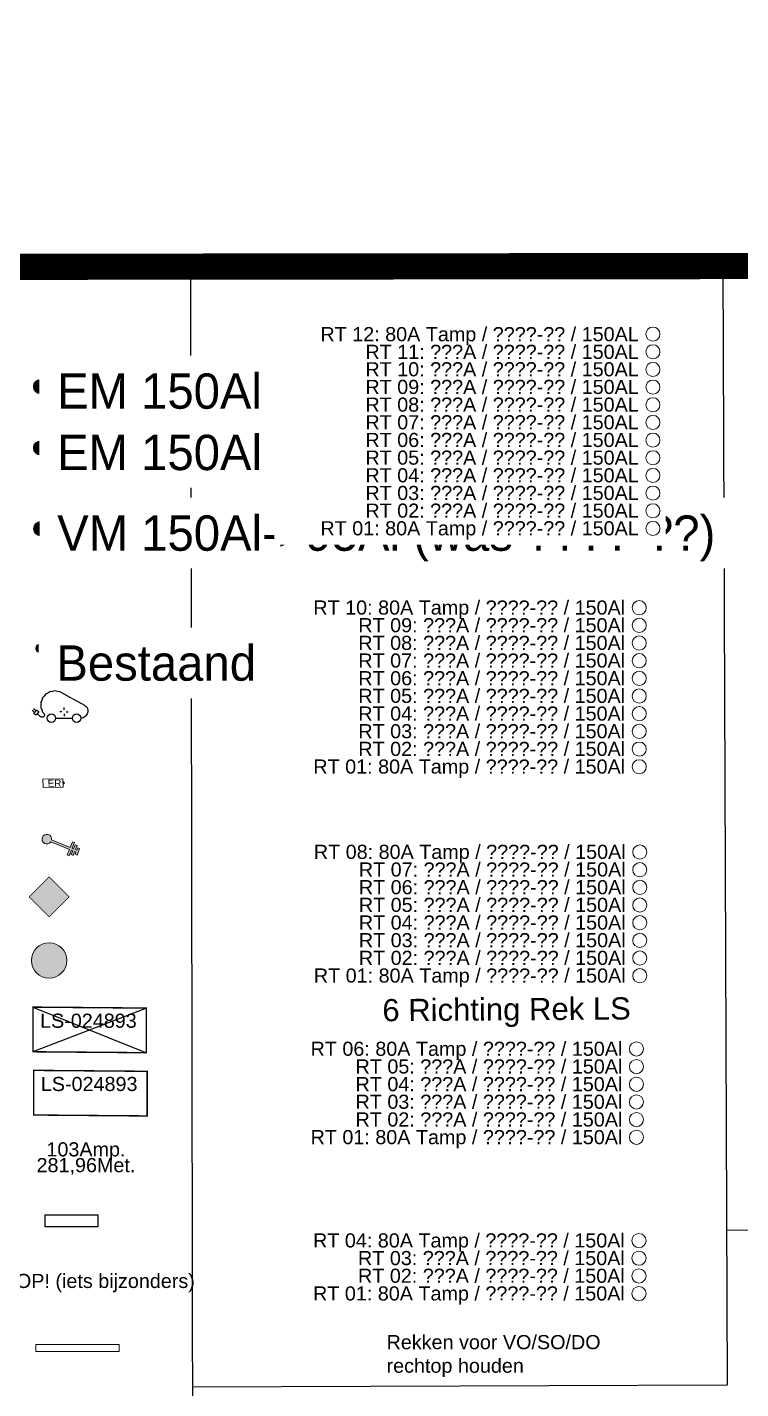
# Model space of a CAD drawing. Header units: metres. Extents: x 342 to 10732, y 11 to 2199.
# Drawn here: x 829.5 to 880, y 125.2 to 221.5 of the extents above; entities that cross this region are included whole.
import ezdxf
from ezdxf.enums import TextEntityAlignment as Align

# ---------------------------------------------------------------- set-up
doc = ezdxf.new("R2018")
doc.units = ezdxf.units.M
doc.linetypes.add('DASHED', pattern=[0.75, 0.5, -0.25])
for name, color, linetype in [('01 - Aandacht teksten', 1, 'Continuous'), ('01 - Diversen', 7, 'Continuous'), ('01 - Station', 7, 'Continuous'), ('02 - Overzetter', 6, 'Continuous'), ('E_LV_SERVICE_CONNECTION', 7, 'Continuous')]:
    doc.layers.add(name, color=color, linetype=linetype)
for name, color, linetype, lineweight, true_color in [('01 - Aardpen', 7, 'Continuous', 0, 0x1940ff), ('Aansluiting LS K04', 7, 'DASHED', 0, 0x00f000), ('Aansluiting LS K05', 7, 'DASHED', 0, 0xeb00eb)]:
    doc.layers.add(name, color=color, linetype=linetype, lineweight=lineweight, true_color=true_color)
for name, color, linetype, lineweight in [('01 - Bestaande kabel', 125, 'Continuous', 0), ('01 - Mantelbuis', 6, 'Continuous', 0), ('02 - Overzetter lijn', 7, 'Continuous', 0), ('02 - Sanering', 6, 'Continuous', 0), ('02 - Sanering lijn', 7, 'Continuous', 0), ('Aansluiting LS K01', 120, 'DASHED', 0), ('Aansluiting LS K02', 52, 'DASHED', 0), ('Aansluiting LS K03', 5, 'DASHED', 0), ('Aansluiting LS K06', 30, 'DASHED', 0), ('Aansluiting LS K07', 252, 'DASHED', 0), ('Aansluiting LS K08', 244, 'DASHED', 0), ('Aansluiting LS K09', 104, 'DASHED', 0), ('Aansluiting LS K10', 1, 'DASHED', 0), ('Aansluiting LS K11', 190, 'DASHED', 0), ('Aansluiting LS K12', 201, 'DASHED', 0), ('Knooppunt LS AM', 7, 'Continuous', 0)]:
    doc.layers.add(name, color=color, linetype=linetype, lineweight=lineweight)
doc.styles.add('ARIAL', font='arial.ttf')
doc.styles.get("Standard").update_dxf_attribs({"font": 'arial.ttf'})
doc.styles.add('TM-0.5', font='', dxfattribs={"height": 0.5})
doc.styles.add('TM-1.0', font='', dxfattribs={"height": 1})
doc.styles.get('TM-0.5').set_extended_font_data('Arial Nova Light')
doc.styles.get('TM-1.0').set_extended_font_data('Arial Nova Light')

# ---------------------------------------------------------------- blocks, each defined once
blk = doc.blocks.new('Aardpen 4.0')
at = {"layer": '01 - Aardpen', "transparency": 33554687}
h = blk.add_hatch(color=5, dxfattribs=at)
h.dxf.hatch_style = 1
edge = h.paths.add_edge_path()
edge.add_line((0.07500000001164153, -0.3297600035439245), (0.07500000001164153, -1.752763666212559))
edge.add_line((0.07500000001164153, -1.752763666212559), (0.5, -1.752763666212559))
edge.add_line((0.5, -1.752763666212559), (0.5, -1.902763666235842))
edge.add_line((0.5, -1.902763666235842), (0.07500000001164153, -1.902763666235842))
edge.add_line((0.07500000001164153, -1.902763666235842), (0.07500000001164153, -2.002763666212559))
edge.add_line((0.07500000001164153, -2.002763666212559), (0.375, -2.002763666212559))
edge.add_line((0.375, -2.002763666212559), (0.375, -2.152763666235842))
edge.add_line((0.375, -2.152763666235842), (0.07500000001164153, -2.152763666235842))
edge.add_line((0.07500000001164153, -2.152763666235842), (0.07500000001164153, -2.252763666212559))
edge.add_line((0.07500000001164153, -2.252763666212559), (0.25, -2.252763666212559))
edge.add_line((0.25, -2.252763666212559), (0.25, -2.402763666235842))
edge.add_line((0.25, -2.402763666235842), (-0.25, -2.402763666235842))
edge.add_line((-0.25, -2.402763666235842), (-0.25, -2.252763666212559))
edge.add_line((-0.25, -2.252763666212559), (-0.07500000001164153, -2.252763666212559))
edge.add_line((-0.07500000001164153, -2.252763666212559), (-0.07500000001164153, -2.152763666235842))
edge.add_line((-0.07500000001164153, -2.152763666235842), (-0.375, -2.152763666235842))
edge.add_line((-0.375, -2.152763666235842), (-0.375, -2.002763666212559))
edge.add_line((-0.375, -2.002763666212559), (-0.07500000001164153, -2.002763666212559))
edge.add_line((-0.07500000001164153, -2.002763666212559), (-0.07500000001164153, -1.902763666235842))
edge.add_line((-0.07500000001164153, -1.902763666235842), (-0.5, -1.902763666235842))
edge.add_line((-0.5, -1.902763666235842), (-0.5, -1.752763666212559))
edge.add_line((-0.5, -1.752763666212559), (-0.07500000001164153, -1.752763666212559))
edge.add_line((-0.07500000001164153, -1.752763666212559), (-0.07500000001164153, -0.3297600035439245))
edge.add_arc((0, -4.440892098500626e-16), 0.3381814009359992, -77.18672260355561, 257.1867226035555, ccw=False)
at = {"layer": '01 - Aardpen', "color": 0}
blk.add_lwpolyline([(0.07500000001164153, -0.3297600035439245), (0.07500000001164153, -1.752763666212559), (0.5, -1.752763666212559), (0.5, -1.902763666235842), (0.07500000001164153, -1.902763666235842), (0.07500000001164153, -2.002763666212559), (0.375, -2.002763666212559), (0.375, -2.152763666235842), (0.07500000001164153, -2.152763666235842), (0.07500000001164153, -2.252763666212559), (0.25, -2.252763666212559), (0.25, -2.402763666235842), (-0.25, -2.402763666235842), (-0.25, -2.252763666212559), (-0.07500000001164153, -2.252763666212559), (-0.07500000001164153, -2.152763666235842), (-0.375, -2.152763666235842), (-0.375, -2.002763666212559), (-0.07500000001164153, -2.002763666212559), (-0.07500000001164153, -1.902763666235842), (-0.5, -1.902763666235842), (-0.5, -1.752763666212559), (-0.07500000001164153, -1.752763666212559), (-0.07500000001164153, -0.3297600035439245, -8.905885391683269)], format="xyb", close=True, dxfattribs=at)
blk = doc.blocks.new('E_LV_SERVICE_CONNECTION_8112162')
at = {"color": 0, "linetype": 'ByBlock'}
for p, q in [((9900509, 3000000), (-1068653, 8948220)), ((-14037737, -259718), (-15099468, 732821)), ((-13366810, 468759), (-14428540, 1461298)), ((-1000000, 0), (-2000000, 0)), ((0, 1000000), (0, 2000000)), ((1000000, 0), (2000000, 0)), ((-11251963, -2164540), (-12708668, -802766)), ((-4000000, -3000000), (4000000, -3000000)), ((0, -1000000), (0, -2000000))]:
    blk.add_line(p, q, dxfattribs=at)
for points in [[(-1068653, 8948220), (-2046699.790877, 9510230.864978999), (-3156771.027985, 9717213.459695), (-4340356.041921, 9937903.347931), (-5526424.422006, 9729127.326369999), (-6712492.802091001, 9520351.304809), (-7748986.250739999, 8908875.22182), (-8721101.942683, 8335378.595964), (-9447440.116178999, 7473355.760306), (-10173778.289676, 6611332.924648), (-10572110.759271, 5558372.82079), (-10996822.548764, 4435681.089361), (-10997326.047346, 3236225.941359), (-10997829.545928, 2036770.793358), (-10574060.203242, 914326.758902), (-10176611.644038, -138401.032716), (-9450997, -1000000)], [(9900509, 3000000), (10333254.483515, 2746648.953113), (10655197.511057, 2373092.540418), (10994539.343664, 1979347.974387), (11176304.889732, 1492781.803657), (11358070.4358, 1006215.632926), (11363130.249038, 478035.25973), (11367930.634479, -23064.139445), (11212793.478392, -512839.739834), (11057656.322306, -1002615.340223), (10757316.046529, -1434549.850392), (10440744.445752, -1889827.448316), (9995737.916589, -2234325.954769), (9550731.387426, -2578824.461223), (9024123.494778, -2776288.019037), (8524515.951602, -2963627.184218), (8000000, -3000000)], [(-9450997, -1000000), (-9347582.768972, -1163668.844321), (-9311386.690067999, -1349288.519489), (-9272444.262425, -1548991.940081), (-9316412.932189, -1745809.704387), (-9360381.601952, -1942627.468692), (-9480833.064581, -2107784.438988), (-9592789.891863, -2261293.993744), (-9756401.682657002, -2367088.592227), (-9920013.473452, -2472883.190711), (-10114511.490466, -2517533.359334), (-10323766.890038, -2565571.324039), (-10539080.686478, -2536410.696621), (-10754394.482917, -2507250.069202), (-10944287.382836, -2405154.189778), (-11120788.407683, -2310258.449291), (-11251963, -2164540)]]:
    blk.add_lwpolyline(points, dxfattribs=at)
blk.add_lwpolyline([(-14334807, -582270), (-13119753, 737008), (-13000000, 868524), (-12164942, 226749), (-12138201, 0), (-12138201, -201101), (-13279135, -1404430), (-13519800, -1404430), (-14446809, -691346), (-14334807, -582270)], close=True, dxfattribs=at)
for centre in [(-6000000, -3000000), (6000000, -3000000)]:
    blk.add_circle(centre, 2000000, dxfattribs=at)
blk = doc.blocks.new('Laadpaal')
at = {"layer": 'E_LV_SERVICE_CONNECTION', "xscale": 1.489104598483249e-07, "yscale": 1.489104598483249e-07, "zscale": 0.1489104598483249}
blk.add_blockref('E_LV_SERVICE_CONNECTION_8112162', (817.4333338396801, 198.7214872361214), dxfattribs=at)
blk = doc.blocks.new('ER')
at = {"layer": 'Aansluiting LS K04', "linetype": 'Continuous'}
blk.add_lwpolyline([(-0.7100429940619506, 0.2998442710959353), (0.7098852082563099, 0.2998442710959353), (0.7098852082563099, -0.2944643042283133), (-0.7100429940619506, -0.2944643042283133)], close=True, dxfattribs=at)
at = {"layer": 'Aansluiting LS K04'}
for points in [[(0.8099939431122039, 0.004030891577713192), (0.7098852082563099, 0.09566463786177337)], [(0.7098852082563099, 0.002689983404707164), (0.8099939431122039, 0.004030891577713192)], [(0.8099939431122039, 0.004030891577713192), (0.7098852082563099, -0.08434851578203961)]]:
    blk.add_lwpolyline(points, dxfattribs=at)
at = {"layer": 'Aansluiting LS K04', "insert": (-0.3772178979997989, 0.2523550293408334), "char_height": 0.5, "attachment_point": 1, "style": 'TM-0.5'}
blk.add_mtext_dynamic_manual_height_columns('ER', width=1.298558510403382, gutter_width=2.5, heights=[0], dxfattribs=at)
blk = doc.blocks.new('*U205')
h = blk.add_hatch(color=0)
h.dxf.hatch_style = 1
h.paths.add_polyline_path([(0, 0.5), (0, -0.5, 0.4142135623730951), (0.5, 0, 0.4142135623730951)])
at = {"layer": '01 - Bestaande kabel'}
h = blk.add_hatch(color=256, dxfattribs=at)
h.dxf.hatch_style = 1
h.paths.add_polyline_path([(-0.5, 0, 0.4142135623730951), (0, -0.5), (0, 0.5, 0.4142135623730951)])
blk.add_lwpolyline([(0, 0.5), (-9.184850993605148e-17, -0.5)], dxfattribs=at)
at = {"layer": '01 - Station'}
blk.add_lwpolyline([(0, 0.5), (0, -0.5)], dxfattribs=at)
at = {"layer": 'Knooppunt LS AM'}
blk.add_circle((0, 0), 0.5, dxfattribs=at)
at = {"lineweight": 30, "flags": 104}
blk.add_attdef('MOF_TEKST', text='', height=0.45, dxfattribs=at).set_placement((1.176740580903182, 0.9333352940941626), align=Align.TOP_LEFT)
blk = doc.blocks.new('NIEUWE MOF')
h = blk.add_hatch(color=0)
h.dxf.hatch_style = 1
edge = h.paths.add_edge_path()
edge.add_arc((0, 0), 0.5, 0, 360)
at = {"layer": 'Knooppunt LS AM'}
blk.add_circle((0, 0), 0.5, dxfattribs=at)
at = {"lineweight": 30, "flags": 104}
blk.add_attdef('MOF_TEKST', text='', height=0.45, dxfattribs=at).set_placement((1.176740580903182, 0.9333352940941626), align=Align.TOP_LEFT)
blk = doc.blocks.new('BESTAANDE MOF')
at = {"layer": '01 - Bestaande kabel', "transparency": 33554687}
h = blk.add_hatch(color=256, dxfattribs=at)
h.dxf.hatch_style = 1
edge = h.paths.add_edge_path()
edge.add_arc((0, 0), 0.305, 0, 360)
at = {"color": 7, "true_color": 0xffffff}
blk.add_circle((0, 0), 0.305, dxfattribs=at)
blk = doc.blocks.new('OVERZETTER')
at = {"layer": '02 - Overzetter', "transparency": 33554687}
h = blk.add_hatch(color=0, dxfattribs=at)
h.dxf.hatch_style = 1
h.paths.add_polyline_path([(-1.414213562384248, 0), (0, 1.414213562384248), (1.414213562384248, 0), (0, -1.414213562384248)])
at = {"layer": '02 - Overzetter lijn', "const_width": 0.05}
blk.add_lwpolyline([(-1.414213562384248, 0), (0, 1.414213562384248), (1.414213562384248, 0), (0, -1.414213562384248)], close=True, dxfattribs=at)
blk = doc.blocks.new('SANERING')
at = {"layer": '02 - Sanering', "transparency": 33554687}
h = blk.add_hatch(color=0, dxfattribs=at)
h.dxf.hatch_style = 1
h.paths.add_polyline_path([(1.25, 0, 1), (-1.25, 0, 1)])
at = {"layer": '02 - Sanering lijn'}
blk.add_circle((0, 0), 1.25, dxfattribs=at)
blk = doc.blocks.new('LS KAST VERWIJDEREN')
at = {"layer": '01 - Station', "const_width": 0.1}
blk.add_lwpolyline([(-4.014151943149045, 1.611892060464015), (4.014151943149045, 1.545443416020134), (4.014151943149045, -1.611892060464015), (-4.014151943149045, -1.545443416020134)], close=True, dxfattribs=at)
at = {"layer": '01 - Station'}
for points in [[(-4.014151943149045, 1.611892060464015), (4.014151943149045, -1.611892060464015)], [(4.014151943149045, 1.545443416020134), (-4.014151943149045, -1.545443416020134)]]:
    blk.add_lwpolyline(points, dxfattribs=at)
blk.add_attdef('LS_KAST', (-3.507983968697598, 0.1500215588508809), '', height=1)
blk = doc.blocks.new('LS KAST BEHOUDEN')
at = {"layer": '01 - Station', "const_width": 0.1}
blk.add_lwpolyline([(-4.014151943149045, 1.611892060464015), (4.014151943149045, 1.545443416020134), (4.014151943149045, -1.611892060464015), (-4.014151943149045, -1.545443416020134)], close=True, dxfattribs=at)
blk.add_attdef('LS_KAST', (-3.507983968697598, 0.1500215588508809), '', height=1)
blk = doc.blocks.new('RT 1-10 LS')
at = {"linetype": 'DASHED'}
blk.add_wipeout([(-23.85335681978697, 6.250242562239698), (3.8367704338715143, 6.250242562239698), (3.8367704338715143, -6.980267250648712), (-23.85335681978697, -6.980267250648712)], dxfattribs=at)
at = {"layer": 'Aansluiting LS K01', "linetype": 'Continuous'}
blk.add_circle((2.923626546498781, -5.828064459974257), 0.5, dxfattribs=at)
at = {"layer": 'Aansluiting LS K02', "linetype": 'Continuous'}
blk.add_circle((2.923626546498781, -4.578064459974257), 0.5, dxfattribs=at)
at = {"layer": 'Aansluiting LS K03', "linetype": 'Continuous'}
blk.add_circle((2.923626546498781, -3.328064459974257), 0.5, dxfattribs=at)
at = {"layer": 'Aansluiting LS K04', "linetype": 'Continuous'}
blk.add_circle((2.923626546498781, -2.078064459974257), 0.5, dxfattribs=at)
at = {"layer": 'Aansluiting LS K05', "linetype": 'Continuous'}
blk.add_circle((2.923626546498781, -0.8280644599742573), 0.5, dxfattribs=at)
at = {"layer": 'Aansluiting LS K06', "linetype": 'Continuous'}
blk.add_circle((2.923626546498781, 0.4219355400257427), 0.5, dxfattribs=at)
at = {"layer": 'Aansluiting LS K07', "linetype": 'Continuous'}
blk.add_circle((2.923626546498781, 1.671935540025743), 0.5, dxfattribs=at)
at = {"layer": 'Aansluiting LS K08', "linetype": 'Continuous'}
blk.add_circle((2.923626546498781, 2.921935540025743), 0.5, dxfattribs=at)
at = {"layer": 'Aansluiting LS K09', "linetype": 'Continuous'}
blk.add_circle((2.923626546498781, 4.171935540025743), 0.5, dxfattribs=at)
at = {"layer": 'Aansluiting LS K10', "linetype": 'Continuous'}
blk.add_circle((2.923626546498781, 5.421935540025743), 0.5, dxfattribs=at)
at = {"layer": 'Aansluiting LS K01'}
blk.add_attdef('RT_01:', text='', height=1, dxfattribs=at).set_placement((1.923626546498781, -6.315104023412175), align=Align.RIGHT)
at = {"layer": 'Aansluiting LS K02'}
blk.add_attdef('RT_02:', text='', height=1, dxfattribs=at).set_placement((1.923626546498781, -5.065104023412175), align=Align.RIGHT)
at = {"layer": 'Aansluiting LS K03'}
blk.add_attdef('RT_03:', text='', height=1, dxfattribs=at).set_placement((1.923626546498781, -3.814421895172075), align=Align.RIGHT)
at = {"layer": 'Aansluiting LS K04'}
blk.add_attdef('RT_04:', text='', height=1, dxfattribs=at).set_placement((1.923626546498781, -2.565104023412175), align=Align.RIGHT)
at = {"layer": 'Aansluiting LS K05'}
blk.add_attdef('RT_05:', text='', height=1, dxfattribs=at).set_placement((1.923626546498781, -1.315104023412175), align=Align.RIGHT)
at = {"layer": 'Aansluiting LS K06'}
blk.add_attdef('RT_06:', text='', height=1, dxfattribs=at).set_placement((1.923626546498781, -0.06510402341217514), align=Align.RIGHT)
at = {"layer": 'Aansluiting LS K07'}
blk.add_attdef('RT_07:', text='', height=1, dxfattribs=at).set_placement((1.923626546498781, 1.184895976587825), align=Align.RIGHT)
at = {"layer": 'Aansluiting LS K08'}
blk.add_attdef('RT_08:', text='', height=1, dxfattribs=at).set_placement((1.923626546498781, 2.434895976587825), align=Align.RIGHT)
at = {"layer": 'Aansluiting LS K09'}
blk.add_attdef('RT_09:', text='', height=1, dxfattribs=at).set_placement((1.923626546498781, 3.684895976587825), align=Align.RIGHT)
at = {"layer": 'Aansluiting LS K10'}
blk.add_attdef('RT_10:', text='', height=1, dxfattribs=at).set_placement((1.923626546498781, 4.934895976587825), align=Align.RIGHT)
blk = doc.blocks.new('RT 1-8 LS')
at = {"linetype": 'DASHED'}
blk.add_wipeout([(-24.77108436914634, 6.050648798277976), (2.9190428845121446, 6.050648798277976), (2.9190428845121446, -4.824993256836219), (-24.77108436914634, -4.824993256836219)], dxfattribs=at)
at = {"layer": 'Aansluiting LS K01', "linetype": 'Continuous'}
blk.add_circle((2.005898997139411, -3.672790466161757), 0.5, dxfattribs=at)
at = {"layer": 'Aansluiting LS K02', "linetype": 'Continuous'}
blk.add_circle((2.005898997139411, -2.422790466161757), 0.5, dxfattribs=at)
at = {"layer": 'Aansluiting LS K03', "linetype": 'Continuous'}
blk.add_circle((2.005898997139411, -1.172790466161757), 0.5, dxfattribs=at)
at = {"layer": 'Aansluiting LS K04', "linetype": 'Continuous'}
blk.add_circle((2.005898997139411, 0.0772095338382428), 0.5, dxfattribs=at)
at = {"layer": 'Aansluiting LS K05', "linetype": 'Continuous'}
blk.add_circle((2.005898997139411, 1.327209533838243), 0.5, dxfattribs=at)
at = {"layer": 'Aansluiting LS K06', "linetype": 'Continuous'}
blk.add_circle((2.005898997139411, 2.577209533838243), 0.5, dxfattribs=at)
at = {"layer": 'Aansluiting LS K07', "linetype": 'Continuous'}
blk.add_circle((2.005898997139411, 3.827209533838243), 0.5, dxfattribs=at)
at = {"layer": 'Aansluiting LS K08', "linetype": 'Continuous'}
blk.add_circle((2.005898997139411, 5.077209533838243), 0.5, dxfattribs=at)
at = {"layer": 'Aansluiting LS K01'}
blk.add_attdef('RT_01:', text='', height=1, dxfattribs=at).set_placement((1.005898997139411, -4.159830029599675), align=Align.RIGHT)
at = {"layer": 'Aansluiting LS K02'}
blk.add_attdef('RT_02:', text='', height=1, dxfattribs=at).set_placement((1.005898997139411, -2.909830029599675), align=Align.RIGHT)
at = {"layer": 'Aansluiting LS K03'}
blk.add_attdef('RT_03:', text='', height=1, dxfattribs=at).set_placement((1.005898997139411, -1.659147901359574), align=Align.RIGHT)
at = {"layer": 'Aansluiting LS K04'}
blk.add_attdef('RT_04:', text='', height=1, dxfattribs=at).set_placement((1.005898997139411, -0.4098300295996751), align=Align.RIGHT)
at = {"layer": 'Aansluiting LS K05'}
blk.add_attdef('RT_05:', text='', height=1, dxfattribs=at).set_placement((1.005898997139411, 0.8401699704003249), align=Align.RIGHT)
at = {"layer": 'Aansluiting LS K06'}
blk.add_attdef('RT_06:', text='', height=1, dxfattribs=at).set_placement((1.005898997139411, 2.090169970400325), align=Align.RIGHT)
at = {"layer": 'Aansluiting LS K07'}
blk.add_attdef('RT_07:', text='', height=1, dxfattribs=at).set_placement((1.005898997139411, 3.340169970400325), align=Align.RIGHT)
at = {"layer": 'Aansluiting LS K08'}
blk.add_attdef('RT_08:', text='', height=1, dxfattribs=at).set_placement((1.005898997139411, 4.590169970400325), align=Align.RIGHT)
blk = doc.blocks.new('RT 1-6 LS')
at = {"linetype": 'DASHED'}
blk.add_wipeout([(-24.24808564441739, 4.978175734409291), (3.442041609241098, 4.978175734409291), (3.4420416092410946, -3.3871749695670132), (-24.24808564441739, -3.3871749695670132)], dxfattribs=at)
at = {"layer": 'Aansluiting LS K01', "linetype": 'Continuous'}
blk.add_circle((2.528897721868361, -2.234972178892548), 0.5, dxfattribs=at)
at = {"layer": 'Aansluiting LS K02', "linetype": 'Continuous'}
blk.add_circle((2.528897721868361, -0.9849721788925478), 0.5, dxfattribs=at)
at = {"layer": 'Aansluiting LS K03', "linetype": 'Continuous'}
blk.add_circle((2.528897721868361, 0.2650278211074522), 0.5, dxfattribs=at)
at = {"layer": 'Aansluiting LS K04', "linetype": 'Continuous'}
blk.add_circle((2.528897721868361, 1.515027821107452), 0.5, dxfattribs=at)
at = {"layer": 'Aansluiting LS K05', "linetype": 'Continuous'}
blk.add_circle((2.528897721868361, 2.765027821107452), 0.5, dxfattribs=at)
at = {"layer": 'Aansluiting LS K06', "linetype": 'Continuous'}
blk.add_circle((2.528897721868361, 4.015027821107452), 0.5, dxfattribs=at)
at = {"layer": 'Aansluiting LS K01'}
blk.add_attdef('RT_01:', text='', height=1, dxfattribs=at).set_placement((1.528897721868361, -2.722011742330466), align=Align.RIGHT)
at = {"layer": 'Aansluiting LS K02'}
blk.add_attdef('RT_02:', text='', height=1, dxfattribs=at).set_placement((1.528897721868361, -1.472011742330466), align=Align.RIGHT)
at = {"layer": 'Aansluiting LS K03'}
blk.add_attdef('RT_03:', text='', height=1, dxfattribs=at).set_placement((1.528897721868361, -0.2213296140903651), align=Align.RIGHT)
at = {"layer": 'Aansluiting LS K04'}
blk.add_attdef('RT_04:', text='', height=1, dxfattribs=at).set_placement((1.528897721868361, 1.027988257669534), align=Align.RIGHT)
at = {"layer": 'Aansluiting LS K05'}
blk.add_attdef('RT_05:', text='', height=1, dxfattribs=at).set_placement((1.528897721868361, 2.277988257669534), align=Align.RIGHT)
at = {"layer": 'Aansluiting LS K06'}
blk.add_attdef('RT_06:', text='', height=1, dxfattribs=at).set_placement((1.528897721868361, 3.527988257669534), align=Align.RIGHT)
blk = doc.blocks.new('RT 1-4 LS')
at = {"linetype": 'DASHED'}
blk.add_wipeout([(-24.61751364014404, 2.286355769706944), (3.0726136135144486, 2.286355769706944), (3.072613613514445, -3.588614974540718), (-24.61751364014404, -3.588614974540718)], dxfattribs=at)
at = {"layer": 'Aansluiting LS K01', "linetype": 'Continuous'}
blk.add_circle((2.159469726141708, -2.436412183866253), 0.5, dxfattribs=at)
at = {"layer": 'Aansluiting LS K02', "linetype": 'Continuous'}
blk.add_circle((2.159469726141708, -1.186412183866253), 0.5, dxfattribs=at)
at = {"layer": 'Aansluiting LS K03', "linetype": 'Continuous'}
blk.add_circle((2.159469726141708, 0.06358781613374731), 0.5, dxfattribs=at)
at = {"layer": 'Aansluiting LS K04', "linetype": 'Continuous'}
blk.add_circle((2.159469726141708, 1.313587816133747), 0.5, dxfattribs=at)
at = {"layer": 'Aansluiting LS K01'}
blk.add_attdef('RT_01:', text='', height=1, dxfattribs=at).set_placement((1.159469726141708, -2.923451747304171), align=Align.RIGHT)
at = {"layer": 'Aansluiting LS K02'}
blk.add_attdef('RT_02:', text='', height=1, dxfattribs=at).set_placement((1.159469726141708, -1.673451747304171), align=Align.RIGHT)
at = {"layer": 'Aansluiting LS K03'}
blk.add_attdef('RT_03:', text='', height=1, dxfattribs=at).set_placement((1.159469726141708, -0.42276961906407), align=Align.RIGHT)
at = {"layer": 'Aansluiting LS K04'}
blk.add_attdef('RT_04:', text='', height=1, dxfattribs=at).set_placement((1.159469726141708, 0.8265482526958294), align=Align.RIGHT)
blk = doc.blocks.new('RT 1-12 LS')
at = {"linetype": 'DASHED'}
blk.add_wipeout([(-24.51408747193133, 8.123269744926727), (3.1760397817271553, 8.123269744926727), (3.1760397817271553, -7.514742397174899), (-24.51408747193133, -7.514742397174899)], dxfattribs=at)
at = {"layer": 'Aansluiting LS K01', "linetype": 'Continuous'}
blk.add_circle((2.262895894354415, -6.362539606500434), 0.5, dxfattribs=at)
at = {"layer": 'Aansluiting LS K02', "linetype": 'Continuous'}
blk.add_circle((2.262895894354415, -5.112539606500434), 0.5, dxfattribs=at)
at = {"layer": 'Aansluiting LS K03', "linetype": 'Continuous'}
blk.add_circle((2.262895894354415, -3.862539606500434), 0.5, dxfattribs=at)
at = {"layer": 'Aansluiting LS K04', "linetype": 'Continuous'}
blk.add_circle((2.262895894354415, -2.612539606500434), 0.5, dxfattribs=at)
at = {"layer": 'Aansluiting LS K05', "linetype": 'Continuous'}
blk.add_circle((2.262895894354415, -1.362539606500434), 0.5, dxfattribs=at)
at = {"layer": 'Aansluiting LS K06', "linetype": 'Continuous'}
blk.add_circle((2.262895894354415, -0.1125396065004338), 0.5, dxfattribs=at)
at = {"layer": 'Aansluiting LS K07', "linetype": 'Continuous'}
blk.add_circle((2.262895894354415, 1.137460393499566), 0.5, dxfattribs=at)
at = {"layer": 'Aansluiting LS K08', "linetype": 'Continuous'}
blk.add_circle((2.262895894354415, 2.387460393499566), 0.5, dxfattribs=at)
at = {"layer": 'Aansluiting LS K09', "linetype": 'Continuous'}
blk.add_circle((2.262895894354415, 3.637460393499566), 0.5, dxfattribs=at)
at = {"layer": 'Aansluiting LS K10', "linetype": 'Continuous'}
blk.add_circle((2.262895894354415, 4.887460393499566), 0.5, dxfattribs=at)
at = {"layer": 'Aansluiting LS K11', "linetype": 'Continuous'}
blk.add_circle((2.262895894354415, 6.137460393499566), 0.5, dxfattribs=at)
at = {"layer": 'Aansluiting LS K12', "linetype": 'Continuous'}
blk.add_circle((2.262895894354415, 7.387460393499566), 0.5, dxfattribs=at)
at = {"layer": 'Aansluiting LS K01'}
blk.add_attdef('RT_01:', text='', height=1, dxfattribs=at).set_placement((1.262895894354415, -6.849579169938352), align=Align.RIGHT)
at = {"layer": 'Aansluiting LS K02'}
blk.add_attdef('RT_02:', text='', height=1, dxfattribs=at).set_placement((1.262895894354415, -5.599579169938352), align=Align.RIGHT)
at = {"layer": 'Aansluiting LS K03'}
blk.add_attdef('RT_03:', text='', height=1, dxfattribs=at).set_placement((1.262895894354415, -4.348897041698251), align=Align.RIGHT)
at = {"layer": 'Aansluiting LS K04'}
blk.add_attdef('RT_04:', text='', height=1, dxfattribs=at).set_placement((1.262895894354415, -3.099579169938352), align=Align.RIGHT)
at = {"layer": 'Aansluiting LS K05'}
blk.add_attdef('RT_05:', text='', height=1, dxfattribs=at).set_placement((1.262895894354415, -1.849579169938352), align=Align.RIGHT)
at = {"layer": 'Aansluiting LS K06'}
blk.add_attdef('RT_06:', text='', height=1, dxfattribs=at).set_placement((1.262895894354415, -0.5995791699383517), align=Align.RIGHT)
at = {"layer": 'Aansluiting LS K07'}
blk.add_attdef('RT_07:', text='', height=1, dxfattribs=at).set_placement((1.262895894354415, 0.6504208300616483), align=Align.RIGHT)
at = {"layer": 'Aansluiting LS K08'}
blk.add_attdef('RT_08:', text='', height=1, dxfattribs=at).set_placement((1.262895894354415, 1.900420830061648), align=Align.RIGHT)
at = {"layer": 'Aansluiting LS K09'}
blk.add_attdef('RT_09:', text='', height=1, dxfattribs=at).set_placement((1.262895894354415, 3.150420830061648), align=Align.RIGHT)
at = {"layer": 'Aansluiting LS K10'}
blk.add_attdef('RT_10:', text='', height=1, dxfattribs=at).set_placement((1.262895894354415, 4.400420830061648), align=Align.RIGHT)
at = {"layer": 'Aansluiting LS K11'}
blk.add_attdef('RT_11:', text='', height=1, dxfattribs=at).set_placement((1.262895894354415, 5.633367624058906), align=Align.RIGHT)
at = {"layer": 'Aansluiting LS K12'}
blk.add_attdef('RT_12:', text='', height=1, dxfattribs=at).set_placement((1.262895894354415, 6.883367624058906), align=Align.RIGHT)

msp = doc.modelspace()

# ---------------------------------------------------------------- linework, layer by layer
msp.add_lwpolyline([(905.1640955789212, 136.3696162114248), (878.9785243773125, 136.3680851850613)])
at = {"layer": '01 - Aandacht teksten'}
msp.add_lwpolyline([(830.7931972912656, 137.466925828105), (834.5203812722493, 137.466925828105), (834.5203812722493, 136.6233682173464), (830.7931972912656, 136.6233682173464)], close=True, dxfattribs=at)
at = {"layer": '01 - Mantelbuis', "color": 6, "linetype": 'Continuous'}
for p, q in [((830.1153764757033, 128.2878485154462), (836.0161919869751, 128.3027186735238)), ((830.1153764757033, 128.2878485154462), (830.1160064780663, 128.0378493092534)), ((836.0161919869751, 128.3027186735238), (836.016821989338, 128.052719467331)), ((830.1166364804293, 127.78785010306062), (830.1160064780663, 128.0378493092534)), ((830.1166364804293, 127.78785010306062), (836.017451991701, 127.80272026113822)), ((836.017451991701, 127.80272026113822), (836.016821989338, 128.052719467331))]:
    msp.add_line(p, q, dxfattribs=at)
at = {"layer": '01 - Station'}
for points in [[(841.0641990358724, 204.5614864344637), (841.2446206956175, 91.80125904092195)], [(878.7261180690272, 204.5874426653041), (879.0190595323313, 125.4124072167652), (841.1910692703009, 125.2699174297358)]]:
    msp.add_lwpolyline(points, dxfattribs=at)
at = {"layer": 'Aansluiting LS K09', "linetype": 'Continuous', "const_width": 1.85405310023984}
msp.add_lwpolyline([(1008.711251717788, 204.7290278923056), (1008.838490285536, 77.97572474364698), (804.9062905098771, 77.76342636306681), (804.7743474798518, 204.5068913135293), (1008.711251717788, 204.7290278923056)], dxfattribs=at)

# ---------------------------------------------------------------- block references
ref = msp.add_blockref('BESTAANDE MOF', (830.4432986376639, 177.5415796190959))
lines = msp.add_mtext('Bestaand', dxfattribs={"insert": (831.5735043819611, 177.7538197126975), "char_height": 2.5, "attachment_point": 1, "bg_fill": 3, "box_fill_scale": 1.5, "bg_fill_color": 256, "bg_fill_transparency": 0})
ref.add_attrib('MOF_TEKST', '', (831.5735043819611, 177.7538197126975), dxfattribs={"flags": 104}).embed_mtext(lines)
for name, p in [('LS KAST VERWIJDEREN', (833.9344205560013, 150.5471912927699)), ('LS KAST BEHOUDEN', (833.9881254676039, 146.0731938652766))]:
    msp.add_blockref(name, p).add_auto_attribs({'LS_KAST': 'LS-024893'})
at = {"layer": '01 - Aardpen', "rotation": 68.12330412590136}
msp.add_blockref('Aardpen 4.0', (830.9023136648268, 164.0423052174154), dxfattribs=at)
at = {"layer": '01 - Diversen'}
msp.add_blockref('Laadpaal', (14.68498239717951, -25.67091664431678), dxfattribs=at)
at = {"layer": '01 - Diversen', "rotation": 1.049737604124317}
msp.add_blockref('ER', (831.3408350981772, 167.9971970752813), dxfattribs=at)
at = {"layer": 'Aansluiting LS K05'}
ref = msp.add_blockref('NIEUWE MOF', (830.4496888161702, 196.0589301728596), dxfattribs=at)
lines = msp.add_mtext('EM 150Al', dxfattribs={"layer": '0', "insert": (831.6264293970734, 196.9922654669538), "char_height": 2.5, "attachment_point": 1, "bg_fill": 3, "box_fill_scale": 1.5, "bg_fill_color": 256, "bg_fill_transparency": 0})
ref.add_attrib('MOF_TEKST', '', (831.6264293970734, 196.9922654669538), dxfattribs={"flags": 104}).embed_mtext(lines)
ref = msp.add_blockref('NIEUWE MOF', (830.4525064497428, 191.7150479431637), dxfattribs=at)
lines = msp.add_mtext('EM 150Al (was ????-??)', dxfattribs={"layer": '0', "insert": (831.629247030646, 192.6483832372579), "char_height": 2.5, "attachment_point": 1, "bg_fill": 3, "box_fill_scale": 1.5, "bg_fill_color": 256, "bg_fill_transparency": 0})
ref.add_attrib('MOF_TEKST', '', (831.629247030646, 192.6483832372579), dxfattribs={"flags": 104}).embed_mtext(lines)
ref = msp.add_blockref('*U205', (830.4590965251331, 186.0106972011489), dxfattribs=at)
lines = msp.add_mtext('VM 150Al->95Al (was ????-??)', dxfattribs={"layer": '0', "insert": (831.6358371060362, 186.944032495243), "char_height": 2.5, "attachment_point": 1, "bg_fill": 3, "box_fill_scale": 1.5, "bg_fill_color": 256, "bg_fill_transparency": 0})
ref.add_attrib('MOF_TEKST', '', (831.6358371060362, 186.944032495243), dxfattribs={"flags": 104}).embed_mtext(lines)
for name, p in [('OVERZETTER', (831.0648364987499, 159.9587508284134)), ('SANERING', (831.0648364987646, 155.4587508283876))]:
    msp.add_blockref(name, p, dxfattribs=at)

# ---------------------------------------------------------------- texts
at = {"insert": (854.6298151975532, 152.7287126389322), "char_height": 1.571687571745082, "width": 18.98571394613101, "attachment_point": 1, "rotation": 0.4247719196642788, "style": 'TM-0.5'}
msp.add_mtext('6 Richting Rek LS     ', dxfattribs=at)
at = {"insert": (854.9331261627758, 128.9605195210816), "char_height": 1, "attachment_point": 1, "style": 'TM-0.5'}
msp.add_mtext_dynamic_manual_height_columns('{\\C1;Rekken voor VO/SO/DO rechtop houden}', width=18.71510411270903, gutter_width=23.74305151214602, heights=[3.103174988787079], dxfattribs=at)
at = {"layer": '01 - Aandacht teksten', "insert": (825.7679608356065, 133.2889974509266), "char_height": 1, "attachment_point": 1, "style": 'TM-1.0'}
msp.add_mtext_dynamic_manual_height_columns('LET OP! (iets bijzonders)', width=15.42158982649562, gutter_width=5, heights=[0], dxfattribs=at)
at = {"layer": 'Aansluiting LS K03', "style": 'ARIAL'}
for s, p in [('103Amp.', (833.6707432914362, 142.0980618609478)), ('281,96Met.', (833.6707432914362, 140.9829628533639))]:
    msp.add_text(s, height=1, dxfattribs=at).set_placement(p, align=Align.MIDDLE_CENTER)

# ---------------------------------------------------------------- next in the draw order: block references
for name, p, values in [('RT 1-12 LS', (871.5086133055447, 192.3844257635883), {'RT_12:': 'RT 12: 80A Tamp / ????-?? / 150AL', 'RT_11:': 'RT 11: ???A / ????-?? / 150AL', 'RT_10:': 'RT 10: ???A / ????-?? / 150AL', 'RT_09:': 'RT 09: ???A / ????-?? / 150AL', 'RT_08:': 'RT 08: ???A / ????-?? / 150AL', 'RT_07:': 'RT 07: ???A / ????-?? / 150AL', 'RT_06:': 'RT 06: ???A / ????-?? / 150AL', 'RT_05:': 'RT 05: ???A / ????-?? / 150AL', 'RT_04:': 'RT 04: ???A / ????-?? / 150AL', 'RT_03:': 'RT 03: ???A / ????-?? / 150AL', 'RT_02:': 'RT 02: ???A / ????-?? / 150AL', 'RT_01:': 'RT 01: 80A Tamp / ????-?? / 150AL'}), ('RT 1-10 LS', (869.8820008929106, 174.9936817520665), {'RT_10:': 'RT 10: 80A Tamp / ????-?? / 150Al', 'RT_09:': 'RT 09: ???A / ????-?? / 150Al', 'RT_08:': 'RT 08: ???A / ????-?? / 150Al', 'RT_07:': 'RT 07: ???A / ????-?? / 150Al', 'RT_06:': 'RT 06: ???A / ????-?? / 150Al', 'RT_05:': 'RT 05: ???A / ????-?? / 150Al', 'RT_04:': 'RT 04: ???A / ????-?? / 150Al', 'RT_03:': 'RT 03: ???A / ????-?? / 150Al', 'RT_02:': 'RT 02: ???A / ????-?? / 150Al', 'RT_01:': 'RT 01: 80A Tamp / ????-?? / 150Al'}), ('RT 1-8 LS', (870.8356769796719, 158.0544766897638), {'RT_08:': 'RT 08: 80A Tamp / ????-?? / 150Al', 'RT_07:': 'RT 07: ???A / ????-?? / 150Al', 'RT_06:': 'RT 06: ???A / ????-?? / 150Al', 'RT_05:': 'RT 05: ???A / ????-?? / 150Al', 'RT_04:': 'RT 04: ???A / ????-?? / 150Al', 'RT_03:': 'RT 03: ???A / ????-?? / 150Al', 'RT_02:': 'RT 02: ???A / ????-?? / 150Al', 'RT_01:': 'RT 01: 80A Tamp / ????-?? / 150Al'}), ('RT 1-6 LS', (870.0790376427976, 145.1858060857739), {'RT_06:': 'RT 06: 80A Tamp / ????-?? / 150Al', 'RT_05:': 'RT 05: ???A / ????-?? / 150Al', 'RT_04:': 'RT 04: ???A / ????-?? / 150Al', 'RT_03:': 'RT 03: ???A / ????-?? / 150Al', 'RT_02:': 'RT 02: ???A / ????-?? / 150Al', 'RT_01:': 'RT 01: 80A Tamp / ????-?? / 150Al'}), ('RT 1-4 LS', (870.6239973782303, 134.3292603149348), {'RT_01:': 'RT 01: 80A Tamp / ????-?? / 150Al', 'RT_02:': 'RT 02: ???A / ????-?? / 150Al', 'RT_03:': 'RT 03: ???A / ????-?? / 150Al', 'RT_04:': 'RT 04: 80A Tamp / ????-?? / 150Al'})]:
    msp.add_blockref(name, p).add_auto_attribs(values)

doc.saveas('drawing.dxf')
